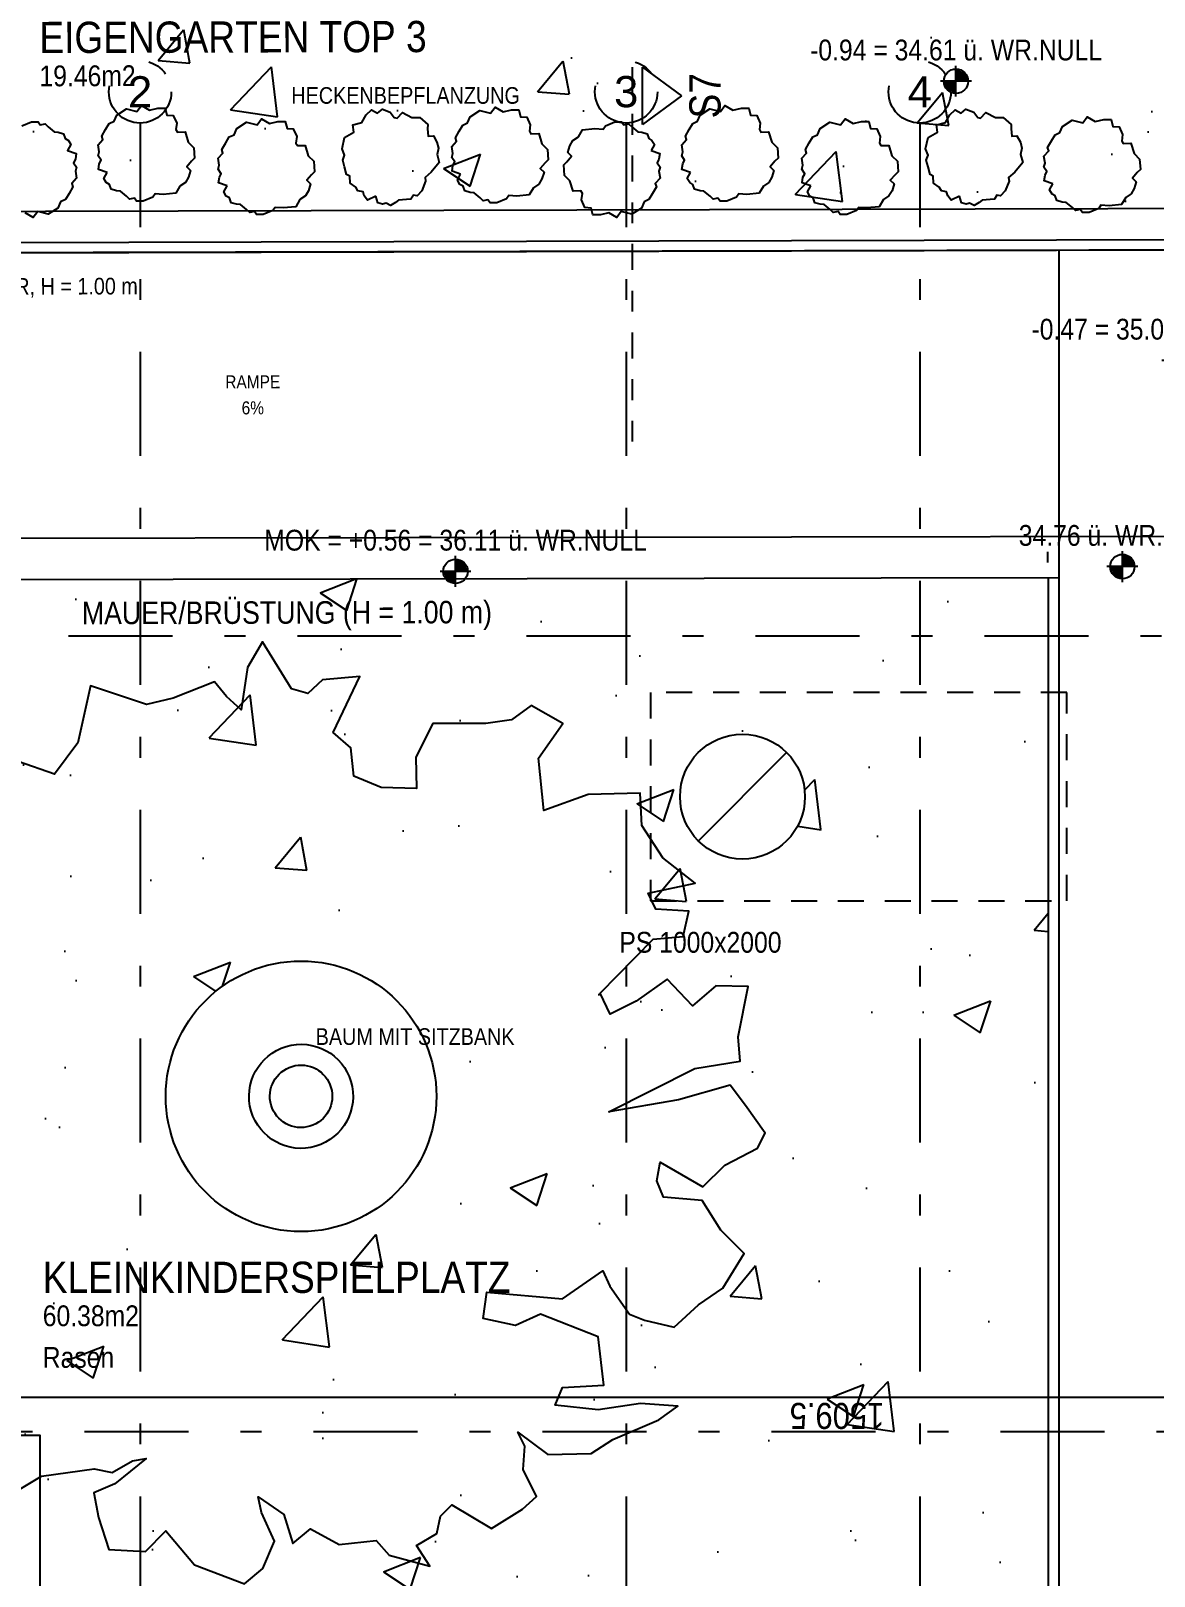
# Model space of a CAD drawing. Header units: millimetres. Extents: x 2639 to 2717, y 1476 to 1588.
# Drawn here: x 2681.28 to 2686.68, y 1527.91 to 1535.33 of the extents above; entities that cross this region are included whole.
import ezdxf
from ezdxf.enums import TextEntityAlignment as Align

# ---------------------------------------------------------------- set-up
doc = ezdxf.new("R2010")
doc.units = ezdxf.units.MM
for name, pattern in [('DASHDOT', [1, 0.5, -0.25, 0, -0.25]), ('HIDDEN2', [0.1875, 0.125, -0.0625]), ('STRICHPUNKT', [1, 0.5, -0.25, 0, -0.25]), ('STRICHPUNKTX2', [2, 1, -0.5, 0, -0.5])]:
    doc.linetypes.add(name, pattern=pattern)
doc.layers.add('00_HLP-G00-LEG-M0', color=6, linetype='Continuous', plot=False)
for name, color, linetype in [('01-SCH-G00-LEG-M0', 8, 'STRICHPUNKTX2'), ('01-SYM-G00-Leg-M0', 8, 'Continuous'), ('01-TXT---------M0', 1, 'Continuous'), ('01-TXT---------PP', 1, 'Continuous'), ('01-TXT-G00-LEG-M0', 1, 'Continuous'), ('02-ANS-G00-LEG-M0', 8, 'Continuous'), ('02-AXO-G00-LEG-M0', 8, 'STRICHPUNKT'), ('02-DIM-G00-LEG-ACHSEN', 8, 'Continuous'), ('02-DIM-G00-LEG-M0', 8, 'Continuous'), ('02-FIL-G00-LEG-GRÜN', 72, 'Continuous'), ('02-TXT-G00-LEG-M0', 8, 'Continuous'), ('06-SYM-G00-LEG-M0', 8, 'Continuous'), ('06-TXT-G00-LEG-M0', 8, 'Continuous'), ('07-SYM-G00-LEG-M0', 8, 'STRICHPUNKT'), ('07-TXT---------M0', 8, 'Continuous'), ('09-NAT-G00-LEG-PFLANZEN', 9, 'Continuous'), ('09-TXT-G00-LEG-M0', 8, 'Continuous'), ('09-WEG_G00-LEG-M0', 8, 'Continuous')]:
    doc.layers.add(name, color=color, linetype=linetype)
doc.styles.add('ARIAL', font='arial.ttf', dxfattribs={"width": 0.85})
doc.styles.get("Standard").update_dxf_attribs({"font": 'arial.ttf'})
doc.dimstyles.new('pp chromy&schneider', dxfattribs={"dimscale": 0.005, "dimtxt": 25, "dimasz": 10, "dimexe": 0, "dimexo": 0, "dimgap": 5, "dimtad": 1, "dimdec": 1, "dimlfac": 100, "dimrnd": 0.1, "dimzin": 9, "dimdsep": 46, "dimtxsty": 'ARIAL', "dimblk": 'c&s kote', "dimcen": 0, "dimse1": 1, "dimse2": 1, "dimclrd": 8, "dimclrt": 8, "dimadec": 0, "dimazin": 0, "dimtfac": 0.75, "dimtdec": 1, "dimtix": 1, "dimtmove": 2, "dimatfit": 0, "dimldrblk": 'NONE', "dimfxl": 1, "dimtolj": 1, "dimlwd": -1, "dimarcsym": 0})

# ---------------------------------------------------------------- blocks, each defined once
blk = doc.blocks.new('01-SQM')
at = {"layer": '01-TXT---------M0', "color": 1, "style": 'ARIAL', "width": 0.85}
blk.add_attdef('ROOM', (0, 0), '', height=0.15, dxfattribs=at)
blk.add_attdef('AREA', text='', height=0.1, dxfattribs=at).set_placement((0, -0.06), align=Align.TOP_LEFT)
at = {"layer": '01-TXT---------PP', "color": 1, "style": 'ARIAL', "width": 0.85}
blk.add_attdef('NR', text='', height=0.15, dxfattribs=at).set_placement((-0.1173, 0), align=Align.RIGHT)
blk.add_attdef('FLOOR', text='', height=0.1, dxfattribs=at).set_placement((0, -0.26), align=Align.TOP_LEFT)
blk = doc.blocks.new('01-HK1')
for p, q in [((-0.0005, -0.0742), (-0.0005, 0.0742)), ((0.0737, 0), (-0.0747, 0))]:
    blk.add_line(p, q)
blk.add_circle((-0.0005, 0), 0.0586)
for points in [[(-0.0005, 0.0586), (0.0409, 0.0414), (-0.0005, 0)], [(-0.0005, 0), (0.0581, 0), (0.0409, 0.0414)], [(-0.0591, 0), (-0.0419, -0.0414), (-0.0005, 0)], [(-0.0419, -0.0414), (-0.0005, -0.0586), (-0.0005, 0)]]:
    blk.add_solid(points)
at = {"layer": '01-TXT---------M0', "color": 8, "style": 'ARIAL', "width": 0.85}
blk.add_attdef('HEIGHT', text='', height=0.1, dxfattribs=at).set_placement((0, 0.2), align=Align.TOP_CENTER)
blk = doc.blocks.new('c&s kote')
at = {"color": 8}
for p, q in [((0, -2), (0, 2)), ((0, 2), (0, -2)), ((-2, 0), (2, 0)), ((2, 0), (-2, 0))]:
    blk.add_line(p, q, dxfattribs=at)
blk.add_circle((0, 0), 0.5, dxfattribs=at)
blk = doc.blocks.new('*D2380')
at = {"layer": '02-DIM-G00-LEG-M0', "color": 8, "transparency": 16777216}
blk.add_line((2677.6549, 1528.7651), (2692.6499, 1528.7651), dxfattribs=at)
at = {"layer": 'Defpoints', "color": 0, "transparency": 16777216}
for p in [(2692.6999, 1528.7651), (2677.6049, 1523.2351), (2692.6999, 1523.2351)]:
    blk.add_point(p, dxfattribs=at)
at = {"layer": '02-DIM-G00-LEG-M0', "color": 8, "transparency": 16777216, "xscale": 0.05, "yscale": 0.05, "zscale": 0.05, "rotation": 180}
blk.add_blockref('c&s kote', (2677.6049, 1528.7651), dxfattribs=at)
at = {"layer": '02-DIM-G00-LEG-M0', "color": 8, "transparency": 16777216, "xscale": 0.05, "yscale": 0.05, "zscale": 0.05}
blk.add_blockref('c&s kote', (2692.6999, 1528.7651), dxfattribs=at)
at = {"layer": '02-DIM-G00-LEG-M0', "color": 8, "transparency": 16777216, "insert": (2685.1524, 1528.6762), "char_height": 0.125, "attachment_point": 5, "rotation": 180, "style": 'ARIAL'}
blk.add_mtext('\\A1;1509.5', dxfattribs=at)
blk = doc.blocks.new('_None')
blk = doc.blocks.new('schnittführung')
at = {"color": 4, "linetype": 'DASHDOT', "ltscale": 0.25}
blk.add_line((0.2375, -0.1378), (0.2375, 1.6622), dxfattribs=at)
blk.add_line((0.2375, -0.1378), (0.2375, 1.6622), dxfattribs=at)
blk.add_line((0.2375, -0.1378), (0.2375, 1.6622), dxfattribs=at)
at = {"color": 4}
blk.add_lwpolyline([(0.1875, 0.1378), (0.1875, -0.1378), (0, 0)], close=True, dxfattribs=at)
at = {"layer": '07-TXT---------M0', "color": 9, "style": 'ARIAL', "text_generation_flag": 6, "width": 0.85}
blk.add_attdef('SCHNITT', text='', height=0.15, rotation=270, dxfattribs=at).set_placement((-0.0373, 0), align=Align.CENTER)
blk = doc.blocks.new('06-TXT')
at = {"color": 8, "style": 'ARIAL', "width": 0.85}
blk.add_attdef('STAIR', text='', height=0.1, dxfattribs=at).set_placement((0.009, 0.046), align=Align.CENTER)
blk.add_attdef('STG', text='', height=0.1, dxfattribs=at).set_placement((0.009, -0.054), align=Align.TOP_CENTER)
blk = doc.blocks.new('*D2774')
at = {"layer": '02-DIM-G00-LEG-ACHSEN', "color": 8, "transparency": 16777216}
blk.add_arc((2706.1499, 1532.4251), 0.3783, 7.57924, 82.42076, dxfattribs=at)
at = {"layer": 'Defpoints', "color": 0, "transparency": 16777216}
for p in [(2706.1499, 1534.8888), (2706.4775, 1532.6142), (2674.8607, 1532.4251), (2708.5499, 1532.4251), (2706.1499, 1499.9613)]:
    blk.add_point(p, dxfattribs=at)
at = {"layer": '02-DIM-G00-LEG-ACHSEN', "color": 8, "transparency": 16777216, "xscale": 0.05, "yscale": 0.05, "zscale": 0.05}
for p, rotation in [((2706.1499, 1532.8033), 176.2103799030757), ((2706.5282, 1532.4251), 273.7896200982584)]:
    blk.add_blockref('c&s kote', p, dxfattribs=dict(at, rotation=rotation))
at = {"layer": '02-DIM-G00-LEG-ACHSEN', "color": 8, "transparency": 16777216, "insert": (2706.4802, 1532.7553), "char_height": 0.125, "attachment_point": 5, "rotation": 315, "style": 'ARIAL'}
blk.add_mtext('\\A1;90.00°', dxfattribs=at)
blk = doc.blocks.new('*D2813')
at = {"layer": '02-DIM-G00-LEG-ACHSEN', "color": 8, "transparency": 16777216}
blk.add_arc((2677.9799, 1503.0317), 0.9465, 182.33948, 266.973, dxfattribs=at)
at = {"layer": 'Defpoints', "color": 0, "transparency": 16777216}
for p in [(2677.9799, 1534.8888), (2674.9373, 1503.0682), (2708.5499, 1502.6649), (2677.1565, 1502.565), (2677.9799, 1499.9613)]:
    blk.add_point(p, dxfattribs=at)
at = {"layer": '02-DIM-G00-LEG-ACHSEN', "color": 8, "transparency": 16777216, "xscale": 0.05, "yscale": 0.05, "zscale": 0.05}
for p, rotation in [((2677.0335, 1503.0431), 90.82598231942102), ((2677.9799, 1502.0852), 358.4865013265452)]:
    blk.add_blockref('c&s kote', p, dxfattribs=dict(at, rotation=rotation))
at = {"layer": '02-DIM-G00-LEG-ACHSEN', "color": 8, "transparency": 16777216, "insert": (2677.3698, 1502.4289), "char_height": 0.125, "attachment_point": 5, "rotation": 314.65624, "style": 'ARIAL'}
blk.add_mtext('\\A1;90.69°', dxfattribs=at)
blk = doc.blocks.new('*D2814')
at = {"layer": '02-DIM-G00-LEG-ACHSEN', "color": 8, "transparency": 16777216}
blk.add_arc((2706.1499, 1502.6937), 0.9163, 273.12696, 356.18552, dxfattribs=at)
at = {"layer": 'Defpoints', "color": 0, "transparency": 16777216}
for p in [(2706.1499, 1534.8888), (2674.9373, 1503.0682), (2708.5499, 1502.6649), (2706.6049, 1501.8983), (2706.1499, 1499.9613)]:
    blk.add_point(p, dxfattribs=at)
at = {"layer": '02-DIM-G00-LEG-ACHSEN', "color": 8, "transparency": 16777216, "xscale": 0.05, "yscale": 0.05, "zscale": 0.05}
for p, rotation in [((2707.0661, 1502.6827), 87.74900272405822), ((2706.1499, 1501.7774), 181.5634809221943)]:
    blk.add_blockref('c&s kote', p, dxfattribs=dict(at, rotation=rotation))
at = {"layer": '02-DIM-G00-LEG-ACHSEN', "color": 8, "transparency": 16777216, "insert": (2706.8564, 1501.9787), "char_height": 0.125, "attachment_point": 5, "rotation": 224.65624, "style": 'ARIAL'}
blk.add_mtext('\\A1;89.31°', dxfattribs=at)

msp = doc.modelspace()

# ---------------------------------------------------------------- hatches: boundary and pattern name
at = {"layer": '02-FIL-G00-LEG-GRÜN'}
h = msp.add_hatch(dxfattribs=at)
h.set_pattern_fill('AR-CONC', color=256, scale=0.01, angle=107.33899, style=0)
h.set_pattern_definition([(50.2925, (2735.0388, 1472.565), (1.822637, -0.15009), [0.1905, -2.0955]), (355.2925, (2735.0388, 1472.565), (-0.362176, 1.908743), [0.1524, -1.6764]), (100.7435, (2735.1907, 1472.5525), (1.460468, 1.758644), [0.1619, -1.7809]), (46.4767, (2735.0362, 1473.073), (2.7129, -0.40658), [0.28575, -3.14325]), (96.928, (2735.2623, 1473.0392), (2.36138, 2.48634), [0.24285, -2.67135]), (351.4765, (2735.0362, 1473.073), (2.36139, 2.48634), [0.2286, -2.5146]), (21.2925, (2735.2908, 1472.9473), (1.52135, -1.014903), [0.1905, -2.0955]), (326.2925, (2735.2908, 1472.9473), (0.60861, 1.84501), [0.1524, -1.6764]), (71.7439, (2735.4176, 1472.8628), (2.129956, 0.83011), [0.1619, -1.7809]), (37.79245, (2735.0388, 1472.56505), (0.02657, 0.845697), [0, -1.65608, 0, -1.7018, 0, -1.68275]), (7.7925, (2735.0388, 1472.56505), (0.6630745, 1.005203), [0, -0.97028, 0, -1.61798, 0, -0.64135]), (327.79245, (2734.4724, 1472.56216), (1.3561807, -0.050366), [0, -0.635, 0, -1.9812, 0, -2.6289]), (317.7925, (2734.2184, 1472.5609), (1.479975, 0.261822), [0, -0.8255, 0, -1.31572, 0, -1.8669])])
h.paths.add_polyline_path([(2678.36, 1534.4584), (2678.3567, 1535.7945), (2683.5793, 1535.8075), (2683.5751, 1537.4713), (2687.7496, 1537.4817), (2687.7302, 1534.4816), (2683.974, 1534.4723), (2682.9451, 1534.4697)])
h = msp.add_hatch(dxfattribs=at)
h.set_pattern_fill('AR-CONC', color=256, scale=0.01, angle=107.33899, style=0)
h.set_pattern_definition([(50.2925, (2620.0388, 1472.565), (1.822637, -0.15009), [0.1905, -2.0955]), (355.2925, (2620.0388, 1472.565), (-0.362176, 1.908743), [0.1524, -1.6764]), (100.7435, (2620.1907, 1472.5525), (1.460468, 1.758644), [0.1619, -1.7809]), (46.4767, (2620.0362, 1473.073), (2.7129, -0.40658), [0.28575, -3.14325]), (96.928, (2620.2623, 1473.0392), (2.36138, 2.48634), [0.24285, -2.67135]), (351.4765, (2620.0362, 1473.073), (2.36139, 2.48634), [0.2286, -2.5146]), (21.2925, (2620.2908, 1472.9473), (1.52135, -1.014903), [0.1905, -2.0955]), (326.2925, (2620.2908, 1472.9473), (0.60861, 1.84501), [0.1524, -1.6764]), (71.7439, (2620.4176, 1472.8628), (2.129956, 0.83011), [0.1619, -1.7809]), (37.79245, (2620.0388, 1472.56505), (0.02657, 0.845697), [0, -1.65608, 0, -1.7018, 0, -1.68275]), (7.7925, (2620.0388, 1472.56505), (0.6630745, 1.005203), [0, -0.97028, 0, -1.61798, 0, -0.64135]), (327.79245, (2619.4724, 1472.56216), (1.3561807, -0.050366), [0, -0.635, 0, -1.9812, 0, -2.6289]), (317.7925, (2619.2184, 1472.5609), (1.479975, 0.261822), [0, -0.8255, 0, -1.31572, 0, -1.8669])])
h.paths.add_polyline_path([(2686.1674, 1525.1351), (2686.1674, 1532.7024), (2677.8356, 1532.6868), (2677.8126, 1525.1351)])
h.paths.add_polyline_path([(2679.3231, 1528.5831), (2681.3231, 1528.5831), (2681.3231, 1526.5831), (2679.3231, 1526.5831)], flags=16)
edge = h.paths.add_edge_path(flags=16)
edge.add_arc((2682.5796, 1530.2113), 0.65, 107.04654, 467.04654)
edge = h.paths.add_edge_path(flags=16)
edge.add_arc((2678.7507, 1531.4913), 0.3, 107.04654, 467.04654)
edge = h.paths.add_edge_path(flags=16)
edge.add_arc((2684.6999, 1531.6513), 0.3, 107.04654, 467.04654)

# ---------------------------------------------------------------- linework, layer by layer
at = {"layer": '02-ANS-G00-LEG-M0'}
msp.add_line((2664.9266, 1532.8624), (2687.72, 1532.9056), dxfattribs=at)
for points in [[(2687.7289, 1534.2816), (2678.1606, 1534.2579), (2678.1601, 1534.4579), (2687.7302, 1534.4816)], [(2686.2174, 1534.2779), (2686.2174, 1525.1351)], [(2686.1674, 1532.7027), (2686.1674, 1525.1351)]]:
    msp.add_lwpolyline(points, dxfattribs=at)
at = {"layer": '02-AXO-G00-LEG-M0'}
for points in [[(2681.8049, 1534.8888), (2681.8049, 1499.9613)], [(2684.1399, 1534.8888), (2684.1399, 1499.9613)], [(2685.5499, 1534.8888), (2685.5499, 1499.9613)], [(2674.8607, 1532.4251), (2708.5499, 1532.4251)], [(2674.9373, 1528.6001), (2708.5499, 1528.6001)]]:
    msp.add_lwpolyline(points, dxfattribs=at)
for centre in [(2681.8049, 1535.0388), (2684.1399, 1535.0388), (2685.5499, 1535.0388)]:
    msp.add_circle(centre, 0.15, dxfattribs=at)
at = {"layer": '06-SYM-G00-LEG-M0'}
msp.add_lwpolyline([(2678.3622, 1533.5753, 0, 0, 0), (2685.9122, 1533.594, 0.1, 0, 0), (2686.2122, 1533.5948, 0, 0, 0)], format="xyseb", dxfattribs=at)
at = {"layer": '09-NAT-G00-LEG-PFLANZEN'}
for points in [[(2681.6461, 1534.6516), (2681.6047, 1534.6662), (2681.6088, 1534.6926), (2681.6174, 1534.7099), (2681.6034, 1534.7309), (2681.6087, 1534.7505), (2681.6033, 1534.7844), (2681.6262, 1534.8091), (2681.6209, 1534.8258), (2681.6394, 1534.8575), (2681.6567, 1534.8868), (2681.6796, 1534.8973), (2681.6924, 1534.9274), (2681.7389, 1534.9577), (2681.7897, 1534.9441), (2681.8111, 1534.9731), (2681.8496, 1534.9506), (2681.8902, 1534.9606), (2681.9255, 1534.9606), (2681.934, 1534.9274), (2681.964, 1534.925), (2681.9806, 1534.8879), (2681.9765, 1534.8571), (2681.9838, 1534.8454), (2682.021, 1534.846), (2682.036, 1534.7964), (2682.063, 1534.7704), (2682.0663, 1534.7195), (2682.0516, 1534.7052), (2682.0286, 1534.6785), (2682.0465, 1534.6612), (2682.0368, 1534.6282), (2682.0223, 1534.6032), (2681.9958, 1534.5851), (2681.9758, 1534.5513), (2681.9161, 1534.546), (2681.8772, 1534.5482), (2681.8661, 1534.5332), (2681.8199, 1534.514), (2681.7879, 1534.5132), (2681.7774, 1534.5282), (2681.7547, 1534.5228), (2681.7396, 1534.5369), (2681.7105, 1534.5613), (2681.6914, 1534.5637), (2681.6654, 1534.5705), (2681.6574, 1534.5932), (2681.6421, 1534.6023), (2681.6304, 1534.6223), (2681.6461, 1534.6516)], [(2684.4492, 1534.6516), (2684.4077, 1534.6662), (2684.4118, 1534.6926), (2684.4204, 1534.7099), (2684.4064, 1534.7309), (2684.4117, 1534.7505), (2684.4064, 1534.7844), (2684.4293, 1534.8091), (2684.424, 1534.8258), (2684.4424, 1534.8575), (2684.4597, 1534.8868), (2684.4827, 1534.8973), (2684.4955, 1534.9274), (2684.542, 1534.9577), (2684.5927, 1534.9441), (2684.6141, 1534.9731), (2684.6527, 1534.9506), (2684.6933, 1534.9606), (2684.7285, 1534.9606), (2684.7371, 1534.9274), (2684.7671, 1534.925), (2684.7837, 1534.8879), (2684.7796, 1534.8571), (2684.7869, 1534.8454), (2684.8241, 1534.846), (2684.8391, 1534.7964), (2684.8661, 1534.7704), (2684.8694, 1534.7195), (2684.8546, 1534.7052), (2684.8317, 1534.6785), (2684.8496, 1534.6612), (2684.8399, 1534.6282), (2684.8254, 1534.6032), (2684.7989, 1534.5851), (2684.7789, 1534.5513), (2684.7192, 1534.546), (2684.6803, 1534.5482), (2684.6692, 1534.5332), (2684.623, 1534.514), (2684.591, 1534.5132), (2684.5805, 1534.5282), (2684.5578, 1534.5228), (2684.5427, 1534.5369), (2684.5135, 1534.5613), (2684.4945, 1534.5637), (2684.4684, 1534.5705), (2684.4604, 1534.5932), (2684.4451, 1534.6023), (2684.4335, 1534.6223), (2684.4492, 1534.6516)], [(2682.2229, 1534.5871), (2682.1815, 1534.6018), (2682.1856, 1534.6281), (2682.1942, 1534.6455), (2682.1802, 1534.6665), (2682.1855, 1534.6861), (2682.1801, 1534.7199), (2682.2031, 1534.7446), (2682.1978, 1534.7614), (2682.2162, 1534.7931), (2682.2335, 1534.8224), (2682.2564, 1534.8328), (2682.2693, 1534.863), (2682.3158, 1534.8932), (2682.3665, 1534.8796), (2682.3879, 1534.9086), (2682.4265, 1534.8861), (2682.467, 1534.8962), (2682.5023, 1534.8962), (2682.5108, 1534.863), (2682.5409, 1534.8605), (2682.5575, 1534.8234), (2682.5534, 1534.7926), (2682.5607, 1534.7809), (2682.5978, 1534.7816), (2682.6128, 1534.7319), (2682.6398, 1534.706), (2682.6431, 1534.655), (2682.6284, 1534.6407), (2682.6054, 1534.614), (2682.6234, 1534.5967), (2682.6136, 1534.5638), (2682.5991, 1534.5388), (2682.5727, 1534.5206), (2682.5526, 1534.4869), (2682.4929, 1534.4815), (2682.454, 1534.4837), (2682.4429, 1534.4688), (2682.3968, 1534.4495), (2682.3647, 1534.4488), (2682.3542, 1534.4637), (2682.3316, 1534.4583), (2682.3165, 1534.4725), (2682.2873, 1534.4968), (2682.2682, 1534.4992), (2682.2422, 1534.506), (2682.2342, 1534.5287), (2682.2189, 1534.5378), (2682.2072, 1534.5578), (2682.2229, 1534.5871)], [(2682.9373, 1534.5369), (2682.8977, 1534.5179), (2682.8819, 1534.5395), (2682.8757, 1534.5578), (2682.851, 1534.5628), (2682.8409, 1534.5804), (2682.8132, 1534.6005), (2682.8119, 1534.6342), (2682.7963, 1534.6423), (2682.7869, 1534.6777), (2682.7784, 1534.7107), (2682.7873, 1534.7343), (2682.775, 1534.7647), (2682.7865, 1534.819), (2682.832, 1534.8452), (2682.8266, 1534.8809), (2682.8698, 1534.8922), (2682.8914, 1534.928), (2682.9163, 1534.953), (2682.9458, 1534.9355), (2682.9688, 1534.955), (2683.0068, 1534.9405), (2683.0257, 1534.9159), (2683.0391, 1534.9127), (2683.0649, 1534.9395), (2683.1106, 1534.915), (2683.1481, 1534.9157), (2683.1864, 1534.882), (2683.1861, 1534.8615), (2683.1888, 1534.8264), (2683.2137, 1534.8268), (2683.2301, 1534.7967), (2683.2375, 1534.7687), (2683.2316, 1534.7371), (2683.2413, 1534.6991), (2683.2029, 1534.6531), (2683.1738, 1534.6272), (2683.1765, 1534.6087), (2683.1575, 1534.5625), (2683.1354, 1534.5393), (2683.1174, 1534.5424), (2683.1052, 1534.5226), (2683.0845, 1534.5219), (2683.0467, 1534.5185), (2683.0315, 1534.5067), (2683.0083, 1534.4932), (2682.9866, 1534.5036), (2682.9693, 1534.4991), (2682.9469, 1534.5051), (2682.9373, 1534.5369)], [(2683.3447, 1534.6435), (2683.3033, 1534.6582), (2683.3074, 1534.6845), (2683.316, 1534.7019), (2683.302, 1534.7229), (2683.3073, 1534.7425), (2683.3019, 1534.7763), (2683.3249, 1534.8011), (2683.3196, 1534.8178), (2683.338, 1534.8495), (2683.3553, 1534.8788), (2683.3782, 1534.8892), (2683.3911, 1534.9194), (2683.4376, 1534.9496), (2683.4883, 1534.936), (2683.5097, 1534.965), (2683.5483, 1534.9425), (2683.5888, 1534.9526), (2683.6241, 1534.9526), (2683.6326, 1534.9194), (2683.6627, 1534.9169), (2683.6793, 1534.8798), (2683.6752, 1534.849), (2683.6825, 1534.8373), (2683.7196, 1534.838), (2683.7346, 1534.7883), (2683.7616, 1534.7624), (2683.7649, 1534.7114), (2683.7502, 1534.6972), (2683.7272, 1534.6704), (2683.7452, 1534.6531), (2683.7354, 1534.6202), (2683.7209, 1534.5952), (2683.6945, 1534.577), (2683.6744, 1534.5433), (2683.6147, 1534.5379), (2683.5758, 1534.5401), (2683.5647, 1534.5252), (2683.5186, 1534.5059), (2683.4865, 1534.5052), (2683.476, 1534.5201), (2683.4534, 1534.5147), (2683.4383, 1534.5289), (2683.4091, 1534.5532), (2683.39, 1534.5556), (2683.364, 1534.5624), (2683.356, 1534.5851), (2683.3407, 1534.5942), (2683.329, 1534.6142), (2683.3447, 1534.6435)], [(2684.2598, 1534.7564), (2684.3012, 1534.7417), (2684.2971, 1534.7154), (2684.2885, 1534.698), (2684.3025, 1534.677), (2684.2972, 1534.6574), (2684.3026, 1534.6236), (2684.2797, 1534.5989), (2684.285, 1534.5821), (2684.2666, 1534.5504), (2684.2492, 1534.5211), (2684.2263, 1534.5107), (2684.2135, 1534.4805), (2684.167, 1534.4503), (2684.1162, 1534.4639), (2684.0948, 1534.4349), (2684.0563, 1534.4574), (2684.0157, 1534.4473), (2683.9804, 1534.4473), (2683.9719, 1534.4805), (2683.9419, 1534.483), (2683.9253, 1534.5201), (2683.9294, 1534.5509), (2683.9221, 1534.5626), (2683.8849, 1534.5619), (2683.8699, 1534.6116), (2683.8429, 1534.6375), (2683.8396, 1534.6885), (2683.8543, 1534.7027), (2683.8773, 1534.7295), (2683.8594, 1534.7468), (2683.8691, 1534.7797), (2683.8836, 1534.8047), (2683.9101, 1534.8229), (2683.9301, 1534.8566), (2683.9898, 1534.862), (2684.0287, 1534.8598), (2684.0398, 1534.8747), (2684.086, 1534.894), (2684.118, 1534.8947), (2684.1285, 1534.8798), (2684.1512, 1534.8852), (2684.1663, 1534.871), (2684.1954, 1534.8467), (2684.2145, 1534.8443), (2684.2405, 1534.8375), (2684.2485, 1534.8148), (2684.2638, 1534.8057), (2684.2755, 1534.7857), (2684.2598, 1534.7564)], [(2685.026, 1534.5871), (2684.9846, 1534.6018), (2684.9887, 1534.6281), (2684.9973, 1534.6455), (2684.9833, 1534.6665), (2684.9886, 1534.6861), (2684.9832, 1534.7199), (2685.0061, 1534.7446), (2685.0008, 1534.7614), (2685.0193, 1534.7931), (2685.0366, 1534.8224), (2685.0595, 1534.8328), (2685.0723, 1534.863), (2685.1188, 1534.8932), (2685.1696, 1534.8796), (2685.191, 1534.9086), (2685.2295, 1534.8861), (2685.2701, 1534.8962), (2685.3054, 1534.8962), (2685.3139, 1534.863), (2685.3439, 1534.8605), (2685.3605, 1534.8234), (2685.3564, 1534.7926), (2685.3637, 1534.7809), (2685.4009, 1534.7816), (2685.4159, 1534.7319), (2685.4429, 1534.706), (2685.4462, 1534.655), (2685.4315, 1534.6407), (2685.4085, 1534.614), (2685.4264, 1534.5967), (2685.4167, 1534.5638), (2685.4022, 1534.5388), (2685.3757, 1534.5206), (2685.3557, 1534.4869), (2685.296, 1534.4815), (2685.2571, 1534.4837), (2685.246, 1534.4688), (2685.1998, 1534.4495), (2685.1678, 1534.4488), (2685.1573, 1534.4637), (2685.1346, 1534.4583), (2685.1195, 1534.4725), (2685.0904, 1534.4968), (2685.0713, 1534.4992), (2685.0453, 1534.506), (2685.0373, 1534.5287), (2685.022, 1534.5378), (2685.0103, 1534.5578), (2685.026, 1534.5871)], [(2685.7404, 1534.5369), (2685.7007, 1534.5179), (2685.685, 1534.5395), (2685.6788, 1534.5578), (2685.6541, 1534.5628), (2685.644, 1534.5804), (2685.6162, 1534.6005), (2685.615, 1534.6342), (2685.5994, 1534.6423), (2685.59, 1534.6777), (2685.5815, 1534.7107), (2685.5903, 1534.7343), (2685.5781, 1534.7647), (2685.5896, 1534.819), (2685.6351, 1534.8452), (2685.6297, 1534.8809), (2685.6729, 1534.8922), (2685.6945, 1534.928), (2685.7194, 1534.953), (2685.7489, 1534.9355), (2685.7719, 1534.955), (2685.8099, 1534.9405), (2685.8287, 1534.9159), (2685.8422, 1534.9127), (2685.868, 1534.9395), (2685.9137, 1534.915), (2685.9511, 1534.9157), (2685.9895, 1534.882), (2685.9892, 1534.8615), (2685.9918, 1534.8264), (2686.0168, 1534.8268), (2686.0332, 1534.7967), (2686.0406, 1534.7687), (2686.0347, 1534.7371), (2686.0444, 1534.6991), (2686.006, 1534.6531), (2685.9769, 1534.6272), (2685.9796, 1534.6087), (2685.9606, 1534.5625), (2685.9385, 1534.5393), (2685.9205, 1534.5424), (2685.9083, 1534.5226), (2685.8876, 1534.5219), (2685.8498, 1534.5185), (2685.8346, 1534.5067), (2685.8114, 1534.4932), (2685.7896, 1534.5036), (2685.7724, 1534.4991), (2685.75, 1534.5051), (2685.7404, 1534.5369)], [(2686.1894, 1534.597), (2686.148, 1534.6116), (2686.1521, 1534.638), (2686.1607, 1534.6553), (2686.1467, 1534.6763), (2686.152, 1534.6959), (2686.1466, 1534.7297), (2686.1696, 1534.7545), (2686.1643, 1534.7712), (2686.1827, 1534.8029), (2686.2, 1534.8322), (2686.223, 1534.8427), (2686.2358, 1534.8728), (2686.2823, 1534.9031), (2686.333, 1534.8894), (2686.3544, 1534.9185), (2686.393, 1534.896), (2686.4335, 1534.906), (2686.4688, 1534.906), (2686.4773, 1534.8728), (2686.5074, 1534.8704), (2686.524, 1534.8333), (2686.5199, 1534.8025), (2686.5272, 1534.7908), (2686.5643, 1534.7914), (2686.5794, 1534.7418), (2686.6063, 1534.7158), (2686.6096, 1534.6649), (2686.5949, 1534.6506), (2686.5719, 1534.6239), (2686.5899, 1534.6065), (2686.5802, 1534.5736), (2686.5657, 1534.5486), (2686.5392, 1534.5305), (2686.5191, 1534.4967), (2686.4595, 1534.4914), (2686.4205, 1534.4936), (2686.4094, 1534.4786), (2686.3633, 1534.4594), (2686.3312, 1534.4586), (2686.3207, 1534.4735), (2686.2981, 1534.4682), (2686.283, 1534.4823), (2686.2538, 1534.5066), (2686.2347, 1534.509), (2686.2087, 1534.5159), (2686.2007, 1534.5386), (2686.1854, 1534.5476), (2686.1738, 1534.5677), (2686.1894, 1534.597)]]:
    msp.add_lwpolyline(points, close=True, dxfattribs=at)
for points in [[(2681.2368, 1534.8747), (2681.2829, 1534.894), (2681.315, 1534.8947), (2681.3254, 1534.8798), (2681.3481, 1534.8852), (2681.3632, 1534.871), (2681.3924, 1534.8467), (2681.4114, 1534.8443), (2681.4375, 1534.8375), (2681.4455, 1534.8148), (2681.4608, 1534.8057), (2681.4724, 1534.7857), (2681.4567, 1534.7564), (2681.4567, 1534.7564), (2681.4982, 1534.7417), (2681.4941, 1534.7154), (2681.4855, 1534.698), (2681.4995, 1534.677), (2681.4942, 1534.6574), (2681.4996, 1534.6236), (2681.4766, 1534.5989), (2681.4819, 1534.5821), (2681.4635, 1534.5504), (2681.4462, 1534.5211), (2681.4232, 1534.5107), (2681.4104, 1534.4805), (2681.3639, 1534.4503), (2681.3132, 1534.4639), (2681.2918, 1534.4349), (2681.2532, 1534.4574)], [(2681.1878, 1528.2994), (2681.3318, 1528.3859), (2681.5844, 1528.4211), (2681.6715, 1528.4032), (2681.7677, 1528.4595), (2681.8338, 1528.4706), (2681.6834, 1528.3483), (2681.5832, 1528.3059), (2681.6055, 1528.1866), (2681.6546, 1528.034), (2681.8309, 1528.0238), (2681.9292, 1528.1228), (2682.0669, 1527.9592), (2682.3061, 1527.8676), (2682.3948, 1527.9417), (2682.4499, 1528.0742), (2682.3875, 1528.2113), (2682.3725, 1528.2867), (2682.4948, 1528.2016), (2682.5385, 1528.0617), (2682.6227, 1528.1321), (2682.7616, 1528.0569), (2682.9386, 1528.076), (2683.0014, 1528.0054), (2683.1966, 1527.954), (2683.1328, 1528.0534), (2683.2299, 1528.1109), (2683.2477, 1528.1942), (2683.3018, 1528.2487), (2683.4936, 1528.1338), (2683.6425, 1528.2272), (2683.7098, 1528.2878), (2683.6446, 1528.4184), (2683.6524, 1528.5304), (2683.6189, 1528.598), (2683.7639, 1528.4901), (2683.9711, 1528.4949), (2684.0751, 1528.5616), (2684.2961, 1528.6565), (2684.3884, 1528.7221), (2684.2092, 1528.7346), (2684.0045, 1528.7039), (2683.799, 1528.7273), (2683.8342, 1528.8126), (2684.0325, 1528.8226), (2684.0055, 1529.0554), (2683.729, 1529.1649), (2683.6074, 1529.1099), (2683.4521, 1529.1432), (2683.47, 1529.2703), (2683.8347, 1529.238), (2684.0283, 1529.3719), (2684.0618, 1529.2987), (2684.1559, 1529.1638), (2684.2276, 1529.1361), (2684.3696, 1529.1021), (2684.4877, 1529.2093), (2684.6037, 1529.2901), (2684.7071, 1529.4563), (2684.5945, 1529.5675), (2684.5048, 1529.7112), (2684.3191, 1529.7265), (2684.2863, 1529.8053), (2684.3038, 1529.8941), (2684.508, 1529.7756), (2684.6132, 1529.8806), (2684.7701, 1529.9628), (2684.8067, 1530.0341), (2684.7123, 1530.1672), (2684.6394, 1530.2642), (2684.3913, 1530.1937), (2684.0564, 1530.1361), (2684.4695, 1530.3458), (2684.6866, 1530.3805), (2684.6771, 1530.4966), (2684.7251, 1530.7387), (2684.5708, 1530.7431), (2684.459, 1530.646), (2684.3372, 1530.7738), (2684.1882, 1530.6694), (2684.0622, 1530.6062), (2684.0152, 1530.7063), (2684.2689, 1530.9662), (2684.4142, 1530.9802), (2684.4408, 1531.1007), (2684.2821, 1531.1108), (2684.2447, 1531.1877), (2684.4706, 1531.236), (2684.3155, 1531.3575), (2684.2157, 1531.5136), (2684.2068, 1531.6686), (2683.9566, 1531.6616), (2683.7444, 1531.585), (2683.7182, 1531.8361), (2683.8348, 1532.0038), (2683.6834, 1532.0897), (2683.5884, 1532.0211), (2683.4658, 1532.0038), (2683.2107, 1532.0024), (2683.1301, 1531.8415), (2683.1331, 1531.6904), (2682.9623, 1531.6956), (2682.8311, 1531.7498), (2682.8176, 1531.8856), (2682.7331, 1531.9593), (2682.8609, 1532.2289), (2682.6817, 1532.2126), (2682.6112, 1532.1479), (2682.5317, 1532.1692), (2682.3931, 1532.3959), (2682.3205, 1532.2717), (2682.2906, 1532.069), (2682.2207, 1532.1324), (2682.1616, 1532.2036), (2681.9638, 1532.125), (2681.8363, 1532.0937), (2681.567, 1532.1833), (2681.5059, 1531.9099), (2681.3943, 1531.7589), (2681.2196, 1531.8197)]]:
    msp.add_lwpolyline(points, dxfattribs=at)
msp.add_ellipse((2682.5781, 1530.2113), major_axis=(-0.0844, -0.124), ratio=1, start_param=3.926991, end_param=10.210176, dxfattribs=at)
at = {"layer": '09-WEG_G00-LEG-M0'}
for p, q in [((2678.0604, 1534.3076), (2687.8763, 1534.332)), ((2678.0606, 1534.2576), (2687.8765, 1534.282)), ((2686.2144, 1532.7027), (2677.8356, 1532.6868))]:
    msp.add_line(p, q, dxfattribs=at)
for points in [[(2686.1641, 1532.8276), (2686.1642, 1532.7776)], [(2684.4867, 1531.4395), (2684.9106, 1531.8634)]]:
    msp.add_lwpolyline(points, dxfattribs=at)
at = {"layer": '09-WEG_G00-LEG-M0', "linetype": 'HIDDEN2'}
msp.add_lwpolyline([(2684.2571, 1532.1515), (2684.2571, 1531.1515), (2686.2571, 1531.1515), (2686.2571, 1532.1515)], close=True, dxfattribs=at)
at = {"layer": '09-WEG_G00-LEG-M0'}
msp.add_lwpolyline([(2679.3231, 1528.5831), (2681.3231, 1528.5831), (2681.3231, 1526.5831), (2679.3231, 1526.5831)], close=True, dxfattribs=at)
for centre, radius in [((2684.6985, 1531.6513), 0.3), ((2682.5781, 1530.2113), 0.65)]:
    msp.add_circle(centre, radius, dxfattribs=at)
msp.add_ellipse((2682.5781, 1530.2113), major_axis=(-0.1406, -0.2067), ratio=1, start_param=3.926991, end_param=10.210176, dxfattribs=at)

# ---------------------------------------------------------------- block references
at = {"layer": '00_HLP-G00-LEG-M0', "rotation": 4.1274855072e-05}
msp.add_blockref('01-HK1', (2686.5238, 1532.7571), dxfattribs=at).add_auto_attribs({'HEIGHT': '34.76 ü. WR.NULL'})
at = {"layer": '01-SCH-G00-LEG-M0'}
ref = msp.add_blockref('schnittführung', (2684.4059, 1535.0199), dxfattribs=dict(at, rotation=180.0000000013512))
ref.add_attrib('SCHNITT', 'S7', dxfattribs={"layer": '07-TXT---------M0', "color": 9, "height": 0.15, "rotation": 90, "style": 'ARIAL', "width": 0.85}).set_placement((2684.4432, 1535.0199), align=Align.TOP_CENTER)
at = {"layer": '01-SYM-G00-Leg-M0', "rotation": 4.12742447649e-05}
for p, values in [((2685.7245, 1535.0898), {'HEIGHT': '-0.94 = 34.61 ü. WR.NULL'}), ((2686.7879, 1533.7481), {'HEIGHT': '-0.47 = 35.08 ü. WR.NULL'}), ((2683.3203, 1532.7341), {'HEIGHT': 'MOK = +0.56 = 36.11 ü. WR.NULL'})]:
    msp.add_blockref('01-HK1', p, dxfattribs=at).add_auto_attribs(values)
at = {"layer": '01-TXT-G00-LEG-M0'}
for p, rotation, values in [((2681.3212, 1535.2251), 0.1423037190962033, {'ROOM': 'EIGENGARTEN TOP 3', 'AREA': '19.46m2'}), ((2681.3373, 1529.2666), 359.9999999950963, {'ROOM': 'KLEINKINDERSPIELPLATZ', 'AREA': '60.38m2', 'FLOOR': 'Rasen'})]:
    msp.add_blockref('01-SQM', p, dxfattribs=dict(at, rotation=rotation)).add_auto_attribs(values)
at = {"layer": '06-TXT-G00-LEG-M0', "xscale": 0.6249999999740035, "yscale": 0.6249999999715964, "zscale": 0.625, "rotation": 0.1384959802260577}
msp.add_blockref('06-TXT', (2682.3405, 1533.5851), dxfattribs=at).add_auto_attribs({'STAIR': 'RAMPE', 'STG': '6%'})

# ---------------------------------------------------------------- texts
at = {"layer": '02-AXO-G00-LEG-M0', "char_height": 0.15, "width": 0.3033, "attachment_point": 5, "rotation": 0}
for s, insert in [('{\\fArial|b0|i0|c0|p34;2}', (2681.8049, 1535.0388)), ('{\\fArial|b0|i0|c0|p34;3}', (2684.1399, 1535.0388)), ('{\\fArial|b0|i0|c0|p34;4}', (2685.5499, 1535.0388))]:
    msp.add_mtext(s, dxfattribs=dict(at, insert=insert))
at = {"layer": '02-TXT-G00-LEG-M0', "style": 'ARIAL', "width": 0.85}
for s, height, p in [('MAUERSOCKEL + GELÄNDER, H = 1.00 m', 0.08, (2679.9149, 1534.0368)), ('MAUER/BRÜSTUNG (H = 1.00 m)', 0.108, (2681.5254, 1532.4476))]:
    msp.add_text(s, height=height, rotation=0.1423, dxfattribs=at).set_placement(p, align=Align.BOTTOM_LEFT)
at = {"layer": '07-SYM-G00-LEG-M0', "insert": (2684.1071, 1531.0015), "char_height": 0.1, "width": 0.80385, "attachment_point": 1, "rotation": 359.9961, "style": 'ARIAL'}
msp.add_mtext('PS 1000x2000', dxfattribs=at)
at = {"layer": '09-TXT-G00-LEG-M0', "char_height": 0.08, "attachment_point": 1, "style": 'ARIAL'}
for s, insert, width in [('HECKENBEPFLANZUNG', (2682.5313, 1535.0614), 2.155029), ('BAUM MIT SITZBANK', (2682.6484, 1530.5384), 1.8)]:
    msp.add_mtext(s, dxfattribs=dict(at, insert=insert, width=width))

# ---------------------------------------------------------------- dimensions: what is measured, and where the dimension line sits
at = {"layer": '02-DIM-G00-LEG-ACHSEN'}
for base, line1, line2, picture, middle in [((2706.4775, 1532.6142), ((2674.8607, 1532.4251), (2708.5499, 1532.4251)), ((2706.1499, 1534.8888), (2706.1499, 1499.9613)), '*D2774', (2706.4802, 1532.7553)), ((2677.1565, 1502.565), ((2677.9799, 1534.8888), (2677.9799, 1499.9613)), ((2674.9373, 1503.0682), (2708.5499, 1502.6649)), '*D2813', (2677.3698, 1502.4289)), ((2706.6049, 1501.8983), ((2706.1499, 1534.8888), (2706.1499, 1499.9613)), ((2674.9373, 1503.0682), (2708.5499, 1502.6649)), '*D2814', (2706.8564, 1501.9787))]:
    dim = msp.add_angular_dim_2l(base=base, line1=line1, line2=line2, dimstyle='pp chromy&schneider', override={"dimzin": 8, "dimadec": 2}, dxfattribs=at)
    dim.commit()
    dim.dimension.update_dxf_attribs({"geometry": picture, "text_midpoint": middle})
at = {"layer": '02-DIM-G00-LEG-M0'}
dim = msp.add_linear_dim(base=(2692.6999, 1528.7651), p1=(2677.6049, 1523.2351), p2=(2692.6999, 1523.2351), dimstyle='pp chromy&schneider', dxfattribs=at)
dim.commit()
dim.dimension.update_dxf_attribs({"geometry": '*D2380', "text_midpoint": (2685.1524, 1528.6762)})

doc.saveas('drawing.dxf')
